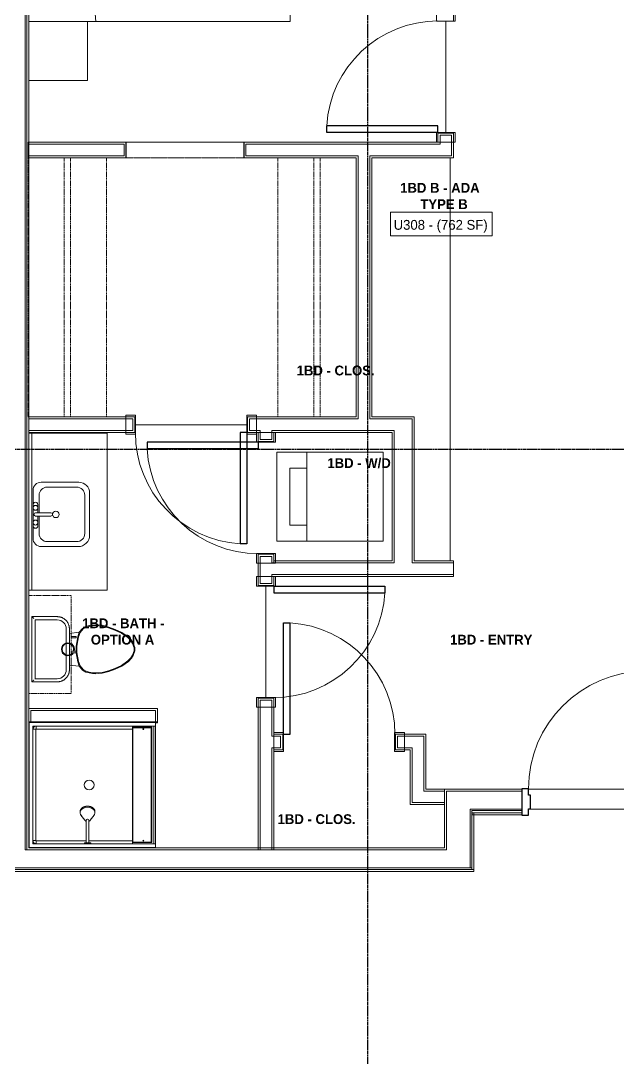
# Model space of a CAD drawing. Header units: inches. Extents: x -4093 to -1777, y 9773 to 12264.
# Drawn here: x -2933.5 to -2750.8, y 11661 to 11978.2 of the extents above; entities that cross this region are included whole.
import ezdxf

# ---------------------------------------------------------------- set-up
doc = ezdxf.new("R2010")
doc.units = ezdxf.units.IN
doc.header["$MEASUREMENT"] = 0
for name, pattern in [('Dash', [0.25, 0.125, -0.125]), ('Grid Line 1_2_', [0.875, 0.5, -0.125, 0.125, -0.125]), ('Overhead', [0.15625, 0.09375, -0.0625])]:
    doc.linetypes.add(name, pattern=pattern)
for name, color, linetype, lineweight in [('0-1', 7, 'Continuous', 5), ('0-2', 7, 'Continuous', 9), ('0-3', 8, 'Continuous', 9), ('A-AREA-IDEN', 2, 'Continuous', 9), ('A-DETL-MEDM-1', 10, 'Continuous', 30), ('A-DETL-MEDM-2', 33, 'Overhead', 9), ('A-DOOR-1', 7, 'Continuous', 9), ('A-DOOR-2', 10, 'Continuous', 30), ('A-DOOR-FRAM-1', 10, 'Continuous', 30), ('A-FLOR-1', 7, 'Continuous', 9), ('A-FLOR-2', 192, 'Continuous', 9), ('A-WALL-1', 7, 'Continuous', 9), ('A-WALL-2', 250, 'Continuous', 18), ('I-FURN-1', 7, 'Continuous', 9), ('I-WALL-1', 7, 'Continuous', 9), ('P-SANR-FIXT-1', 7, 'Continuous', 9), ('Q-CASE-1', 7, 'Continuous', 9), ('Q-CASE-2', 7, 'Dash', 9), ('Q-CASE-HDLN-1', 7, 'Dash', 9), ('S-GRID-1', 1, 'Grid Line 1_2_', 30)]:
    doc.layers.add(name, color=color, linetype=linetype, lineweight=lineweight)
doc.styles.add('Century Gothic_1', font='ufonts.com_century-gothic.ttf', dxfattribs={"height": 3})
doc.styles.add('Century Gothic_B', font='GOTHICB.TTF', dxfattribs={"height": 3})

# ---------------------------------------------------------------- blocks, each defined once
blk = doc.blocks.new('SWING - SINGLE - FLUSH - SWING - FLUSH - 2-10 x 6-8 - PRIVACY-4346070-BACKGROUND - 3RD FLOOR')
at = {"layer": 'A-DOOR-1'}
for p, q in [((-20, 2.37), (-20, 2.87)), ((-20, 2.87), (-17, 2.87)), ((-20, 2.37), (-17, 2.37)), ((-20, -2.88), (-20, 2.37)), ((-17, 2.37), (-20, 2.37)), ((-17, 2.87), (-17, 2.37)), ((-17, 2.37), (-17, -2.88)), ((17, 2.37), (17, 2.87)), ((17, 2.87), (20, 2.87)), ((17, 2.37), (20, 2.37)), ((17, -2.88), (17, 2.37)), ((20, 2.37), (17, 2.37)), ((20, 2.87), (20, 2.37)), ((20, 2.37), (20, -2.88)), ((-17, -2.88), (-20, -2.88)), ((20, -2.88), (17, -2.88))]:
    blk.add_line(p, q, dxfattribs=at)
blk.add_arc((17, -2.38), 34.07, 180, 266.6343, dxfattribs=at)
at = {"layer": 'A-DOOR-2'}
for p, q in [((15, -2.38), (15, -36.38)), ((17, -2.38), (15, -2.38)), ((17, -2.38), (17, -36.38)), ((17, -36.38), (15, -36.38))]:
    blk.add_line(p, q, dxfattribs=at)
blk = doc.blocks.new('OD_CW_Closet - OD_CW_Closet-3890321-BACKGROUND - 3RD FLOOR')
at = {"layer": 'Q-CASE-HDLN-1'}
for p, q in [((79.99, 24), (0.74, 24)), ((0.74, 24), (0.74, 0)), ((79.99, 0), (79.99, 24)), ((0.74, 13), (79.99, 13)), ((0.74, 11), (79.99, 11)), ((0.74, 0), (79.99, 0))]:
    blk.add_line(p, q, dxfattribs=at)
blk = doc.blocks.new('Bed-Standard - King 78_ x 80_-V2-BACKGROUND - 3RD FLOOR')
at = {"layer": 'I-FURN-1'}
for p, q in [((-28.31, 38.2), (-28.31, -41.8)), ((49.69, -41.8), (49.69, 38.2)), ((-25.31, 36.2), (-25.31, 24.2)), ((-25.31, 36.2), (46.69, 36.2)), ((46.69, 36.2), (46.69, 24.2)), ((49.69, 24.2), (-28.31, 17.63)), ((-25.31, 24.2), (46.69, 24.2)), ((-28.31, -41.8), (49.69, -41.8))]:
    blk.add_line(p, q, dxfattribs=at)
blk = doc.blocks.new('Table-Night Stand - 18_ x 18_ x 24_-V14-BACKGROUND - 3RD FLOOR')
at = {"layer": 'I-FURN-1'}
for p, q in [((0.15, 18), (0.15, 0)), ((0.15, 0), (18.15, 0))]:
    blk.add_line(p, q, dxfattribs=at)
blk = doc.blocks.new('Stacked Washer and Dryer - 26_x25_ - Private-1352637-BACKGROUND - 3RD FLOOR')
at = {"layer": 'P-SANR-FIXT-1'}
for p, q in [((0, 13.625), (32.4375, 13.625)), ((0, 13.625), (0, -13.625)), ((23.34375, 13.625), (23.34375, -13.625)), ((32.4375, 13.625), (32.4375, -13.625)), ((23.34375, 8.75), (28.53125, 8.75)), ((28.53125, 8.75), (28.53125, -8.75)), ((28.53125, -8.75), (23.34375, -8.75)), ((32.4375, -13.625), (0, -13.625))]:
    blk.add_line(p, q, dxfattribs=at)
blk = doc.blocks.new('SWING - SINGLE - FLUSH - SWING - FLUSH - 2-10 x 6-8 - PRIVACY-4346068-BACKGROUND - 3RD FLOOR')
at = {"layer": 'A-DOOR-1'}
for p, q in [((-20, 2.37), (-20, 2.87)), ((-20, 2.87), (-17, 2.87)), ((-20, 2.37), (-17, 2.37)), ((-20, -2.88), (-20, 2.37)), ((-17, 2.37), (-20, 2.37)), ((-17, 2.87), (-17, 2.37)), ((-17, 2.37), (-17, -2.88)), ((17, 2.37), (17, 2.87)), ((17, 2.87), (20, 2.87)), ((17, 2.37), (20, 2.37)), ((17, -2.88), (17, 2.37)), ((20, 2.37), (17, 2.37)), ((20, 2.87), (20, 2.37)), ((20, 2.37), (20, -2.88)), ((-17, -2.88), (-20, -2.88)), ((20, -2.88), (17, -2.88))]:
    blk.add_line(p, q, dxfattribs=at)
blk.add_arc((17, -2.38), 34.07, 180, 266.6343, dxfattribs=at)
at = {"layer": 'A-DOOR-2'}
for p, q in [((15, -2.38), (15, -36.38)), ((17, -2.38), (15, -2.38)), ((17, -2.38), (17, -36.38)), ((17, -36.38), (15, -36.38))]:
    blk.add_line(p, q, dxfattribs=at)
blk = doc.blocks.new('M_Sink Vanity-Square - 500 x 440mm-1352614-BACKGROUND - 3RD FLOOR')
at = {"layer": 'P-SANR-FIXT-1'}
for p, q in [((7.96, 7.09), (-6.72, 7.09)), ((3.62, 7.09), (-2.88, 7.09)), ((-9.22, 4.59), (-9.22, -6.73)), ((0.12, 5.22), (-5.22, 5.22)), ((-2.88, 5.59), (0.12, 5.59)), ((0.12, 6.33), (0.12, 1.59)), ((1.12, 6.33), (1.12, 1.59)), ((1.12, 5.59), (3.62, 5.59)), ((6.46, 5.22), (1.12, 5.22)), ((10.46, -6.91), (10.46, 4.59)), ((-7.72, 2.72), (-7.72, -6.23)), ((8.96, -6.23), (8.96, 2.72)), ((-5.22, -8.73), (6.46, -8.73)), ((-5.72, -10.23), (7.14, -10.23))]:
    blk.add_line(p, q, dxfattribs=at)
for centre, radius, start, end in [((-6.72, 4.59), 2.5, 90, 180), ((-2.88, 6.34), 0.75, 90, 270), ((-1.88, 6.34), 0.75, 360, 180), ((0.62, 6.33), 0.5, 360, 180), ((2.62, 6.34), 0.75, 360, 180), ((3.62, 6.34), 0.75, 270, 90), ((7.96, 4.59), 2.5, 360, 90), ((-5.22, 2.72), 2.5, 90, 180), ((-1.88, 6.34), 0.75, 180, 0), ((2.62, 6.34), 0.75, 180, 360), ((6.46, 2.72), 2.5, 0, 90), ((0.62, 0.13), 1, 360, 180), ((0.62, 0.13), 1, 180, 0), ((0.62, 1.59), 0.5, 180, 0), ((-5.22, -6.23), 2.5, 180, 270), ((6.46, -6.23), 2.5, 270, 0), ((-5.72, -6.73), 3.5, 180, 270), ((7.14, -6.91), 3.32, 270, 0)]:
    blk.add_arc(centre, radius, start, end, dxfattribs=at)
blk = doc.blocks.new('Toilet-Domestic-3D - Toilet-Domestic-3D-V88-BACKGROUND - 3RD FLOOR')
at = {"layer": 'P-SANR-FIXT-1'}
for p, q in [((-3.74, 10), (-5.13, 8)), ((-3.55, 9.84), (-4.91, 7.88)), ((-2.74, 11), (-3.74, 10)), ((-3.55, 9.84), (-3.74, 10)), ((-2.59, 10.8), (-3.55, 9.84)), ((-1.87, 11.5), (-2.74, 11)), ((-2.59, 10.8), (-2.74, 11)), ((-1.77, 11.27), (-2.59, 10.8)), ((-0.5, 12), (-1.87, 11.5)), ((-1.77, 11.27), (-1.87, 11.5)), ((-0.46, 11.75), (-1.77, 11.27)), ((-0.46, 11.75), (-0.5, 12)), ((0.5, 12), (-0.5, 12)), ((0.46, 11.75), (-0.46, 11.75)), ((0.46, 11.75), (0.5, 12)), ((1.77, 11.27), (0.46, 11.75)), ((1.87, 11.5), (0.5, 12)), ((1.77, 11.27), (1.87, 11.5)), ((2.59, 10.8), (1.77, 11.27)), ((2.74, 11), (1.87, 11.5)), ((2.59, 10.8), (2.74, 11)), ((3.55, 9.84), (2.59, 10.8)), ((3.74, 10), (2.74, 11)), ((3.55, 9.84), (3.74, 10)), ((4.91, 7.88), (3.55, 9.84)), ((5.13, 8), (3.74, 10)), ((-5.13, 8), (-6.06, 6)), ((-4.91, 7.88), (-5.83, 5.9)), ((-4.91, 7.88), (-5.13, 8)), ((4.91, 7.88), (5.13, 8)), ((5.83, 5.9), (4.91, 7.88)), ((6.06, 6), (5.13, 8)), ((-6.79, 4), (-7.33, 1.99)), ((-6.55, 3.92), (-7.08, 1.95)), ((-6.06, 6), (-6.79, 4)), ((-6.55, 3.92), (-6.79, 4)), ((-5.83, 5.9), (-6.55, 3.92)), ((-5.83, 5.9), (-6.06, 6)), ((5.83, 5.9), (6.06, 6)), ((6.55, 3.92), (5.83, 5.9)), ((6.79, 4), (6.06, 6)), ((6.55, 3.92), (6.79, 4)), ((7.08, 1.95), (6.55, 3.92)), ((7.33, 1.99), (6.79, 4)), ((-7.33, 1.99), (-7.5, 0)), ((-7.08, 1.95), (-7.33, 1.99)), ((-7.08, 1.95), (-7.25, 0)), ((7.08, 1.95), (7.33, 1.99)), ((7.25, 0), (7.08, 1.95)), ((7.5, 0), (7.33, 1.99)), ((-7.25, 0), (-7.5, 0)), ((-7.5, 0), (-7.41, -1)), ((-7.16, -0.96), (-7.41, -1)), ((-7.41, -1), (-7.24, -2)), ((-7.25, 0), (-7.16, -0.96)), ((-6.99, -1.95), (-7.24, -2)), ((-7.24, -2), (-6.97, -3)), ((-7.16, -0.96), (-6.99, -1.95)), ((-6.99, -1.95), (-6.73, -2.9)), ((-6.73, -2.9), (-6.97, -3)), ((-6.97, -3), (-6.4, -4)), ((-6.73, -2.9), (-6.21, -3.84)), ((6.21, -3.84), (6.73, -2.9)), ((6.4, -4), (6.97, -3)), ((6.73, -2.9), (6.99, -1.95)), ((6.73, -2.9), (6.97, -3)), ((6.97, -3), (7.24, -2)), ((6.99, -1.95), (7.16, -0.96)), ((6.99, -1.95), (7.24, -2)), ((7.16, -0.96), (7.25, 0)), ((7.16, -0.96), (7.41, -1)), ((7.24, -2), (7.41, -1)), ((7.25, 0), (7.5, 0)), ((7.41, -1), (7.5, 0)), ((-6.4, -4), (-6.21, -3.84)), ((-6.4, -4), (-5.21, -5)), ((-6.21, -3.84), (-5.08, -4.78)), ((-5.08, -4.78), (-5.21, -5)), ((-5.21, -5), (-4.86, -8.02)), ((-5.21, -5), (-3.84, -5.5)), ((-5.08, -4.78), (-3.77, -5.26)), ((-3.77, -5.26), (-3.84, -5.5)), ((-3.84, -5.5), (-1, -6)), ((-3.77, -5.26), (-0.98, -5.75)), ((-0.98, -5.75), (-1, -6)), ((-1, -6), (0.56, -6)), ((-0.98, -5.75), (0.98, -5.75)), ((0.98, -5.75), (3.77, -5.26)), ((0.98, -5.75), (1, -5.98)), ((1.05, -5.99), (3.84, -5.5)), ((3.77, -5.26), (5.08, -4.78)), ((3.77, -5.26), (3.84, -5.5)), ((3.84, -5.5), (5.21, -5)), ((4.86, -8.02), (5.21, -5)), ((5.08, -4.78), (6.21, -3.84)), ((5.08, -4.78), (5.21, -5)), ((5.21, -5), (6.4, -4)), ((6.21, -3.84), (6.4, -4)), ((6.25, -8.02), (-6.25, -8.02)), ((6.25, -9), (-6.25, -9)), ((6.25, -9), (-6.25, -9)), ((-9.98, -11.75), (-9.98, -19.48)), ((-9, -11.75), (-9, -18.5)), ((-9, -11.75), (-9, -18.5)), ((9, -18.5), (9, -11.75)), ((9, -18.5), (9, -11.75)), ((9.98, -19.48), (9.98, -11.75)), ((-9, -18.5), (9, -18.5)), ((-9, -18.5), (9, -18.5)), ((-9.98, -19.48), (-9.86, -19.36)), ((-9.98, -19.48), (9.98, -19.48)), ((9.86, -19.36), (9.98, -19.48))]:
    blk.add_line(p, q, dxfattribs=at)
at = {"layer": 'P-SANR-FIXT-1', "flags": 128}
for points in [[(-6.25, -8.02), (-6.4, -8.03), (-6.55, -8.03), (-6.7, -8.05), (-6.84, -8.07), (-6.99, -8.1), (-7.14, -8.13), (-7.28, -8.17), (-7.42, -8.21), (-7.56, -8.26), (-7.7, -8.32), (-7.84, -8.38), (-7.97, -8.44), (-8.1, -8.52), (-8.23, -8.59), (-8.35, -8.67), (-8.48, -8.76), (-8.59, -8.85), (-8.71, -8.95), (-8.82, -9.05), (-8.92, -9.15), (-9.03, -9.26), (-9.12, -9.38), (-9.22, -9.49), (-9.3, -9.61), (-9.39, -9.74), (-9.46, -9.86), (-9.54, -9.99), (-9.6, -10.13), (-9.67, -10.26), (-9.72, -10.4), (-9.78, -10.54), (-9.82, -10.68), (-9.86, -10.83), (-9.89, -10.97), (-9.92, -11.12), (-9.95, -11.26), (-9.96, -11.41), (-9.97, -11.56), (-9.98, -11.71), (-9.98, -11.75)], [(9.98, -11.75), (9.97, -11.6), (9.97, -11.45), (9.95, -11.3), (9.93, -11.16), (9.9, -11.01), (9.87, -10.86), (9.83, -10.72), (9.79, -10.58), (9.74, -10.44), (9.68, -10.3), (9.62, -10.16), (9.56, -10.03), (9.48, -9.9), (9.41, -9.77), (9.33, -9.65), (9.24, -9.52), (9.15, -9.41), (9.05, -9.29), (8.95, -9.18), (8.85, -9.08), (8.74, -8.97), (8.62, -8.88), (8.51, -8.78), (8.39, -8.7), (8.26, -8.61), (8.14, -8.54), (8.01, -8.46), (7.87, -8.4), (7.74, -8.33), (7.6, -8.28), (7.46, -8.22), (7.32, -8.18), (7.17, -8.14), (7.03, -8.11), (6.88, -8.08), (6.74, -8.05), (6.59, -8.04), (6.44, -8.03), (6.29, -8.02), (6.25, -8.02)]]:
    blk.add_lwpolyline(points, dxfattribs=at)
at = {"layer": 'P-SANR-FIXT-1'}
for centre, radius, start, end in [((-6.25, -11.75), 2.75, 90, 180), ((-6.25, -11.75), 2.75, 90, 180), ((0, -8.48), 2, 73.137, 0), ((0, -8.48), 1.75, 70.983, 0), ((0, -8.48), 2, 0, 57.9286), ((0, -8.48), 1.75, 0, 51.2445), ((6.25, -11.75), 2.75, 0, 90), ((6.25, -11.75), 2.75, 360, 90)]:
    blk.add_arc(centre, radius, start, end, dxfattribs=at)
for points, knots in [([(-9.86, -19.36), (-9.86, -19.36), (-9.85, -19.35), (-9.82, -19.32), (-9.8, -19.3), (-9.78, -19.28), (-9.75, -19.25), (-9.71, -19.21), (-9.66, -19.16), (-9.6, -19.1), (-9.55, -19.05), (-9.47, -18.97), (-9.41, -18.91), (-9.37, -18.87)], [0, 0, 0, 0, 0.166667, 0.25, 0.291667, 0.333333, 0.416667, 0.5, 0.583333, 0.666667, 0.75, 0.833333, 1, 1, 1, 1]), ([(9.37, -18.87), (9.41, -18.91), (9.47, -18.97), (9.55, -19.05), (9.6, -19.1), (9.66, -19.16), (9.71, -19.21), (9.75, -19.25), (9.78, -19.28), (9.8, -19.3), (9.82, -19.32), (9.85, -19.35), (9.86, -19.36), (9.86, -19.36)], [-1, -1, -1, -1, -0.833333, -0.75, -0.666667, -0.583333, -0.5, -0.416667, -0.333333, -0.291667, -0.25, -0.166667, 0, 0, 0, 0])]:
    blk.add_open_spline(points, degree=3, knots=knots, dxfattribs=at)
for points in [[(-9.98, -19.48), (-9.98, -19.48), (-9.98, -19.48), (-9.98, -19.48)], [(9.98, -19.48), (9.98, -19.48), (9.98, -19.48), (9.98, -19.48)]]:
    blk.add_open_spline(points, degree=3, dxfattribs=at)
blk = doc.blocks.new('Bath Vanity - Bath Vanity 48_-V24-BACKGROUND - 3RD FLOOR')
at = {"layer": 'Q-CASE-1'}
for p, q in [((-23.26, -1), (-23.26, -24)), ((24.74, -24), (24.74, -1)), ((-23.26, -24), (24.74, -24))]:
    blk.add_line(p, q, dxfattribs=at)
blk = doc.blocks.new('BATHROOM MIRROR - BATHROOM MIRROR 48_-3124766-BACKGROUND - 3RD FLOOR')
at = {"layer": 'Q-CASE-1'}
for p, q in [((24.74, 24), (-23.26, 24)), ((-23.26, 23), (-23.26, 24)), ((-23.26, 23), (24.74, 23)), ((24.74, 24), (24.74, 23))]:
    blk.add_line(p, q, dxfattribs=at)
blk = doc.blocks.new('300 Series Wall Hung Cabinet_326 - 30_-2909952-BACKGROUND - 3RD FLOOR')
at = {"layer": 'Q-CASE-1'}
for p, q in [((-2.5, -13.19), (-2.01, -13.19)), ((-2.5, -13.19), (-2.5, -14.69)), ((-2.5, -14.69), (-2.01, -14.69)), ((-2.01, -14.69), (-2.01, -13.19)), ((2, -13.19), (2.49, -13.19)), ((2, -13.19), (2, -14.69)), ((2, -14.69), (2.49, -14.69)), ((2.49, -14.69), (2.49, -13.19))]:
    blk.add_line(p, q, dxfattribs=at)
at = {"layer": 'Q-CASE-2'}
for p, q in [((15, -0.19), (-15, -0.19)), ((-15, -0.19), (-15, -13.19)), ((15, -13.19), (15, -0.19)), ((-15, -13.19), (15, -13.19))]:
    blk.add_line(p, q, dxfattribs=at)
blk = doc.blocks.new('SWING - SINGLE - FLUSH - SWING - FLUSH - 2-10 x 6-8 - PASSAGE-4346083-BACKGROUND - 3RD FLOOR')
at = {"layer": 'A-DOOR-1'}
for p, q in [((-17, 2.87), (-20, 2.87)), ((-20, 2.87), (-20, -2.38)), ((-17, -2.38), (-17, 2.87)), ((20, 2.87), (17, 2.87)), ((17, 2.87), (17, -2.38)), ((20, -2.38), (20, 2.87)), ((-20, -2.38), (-17, -2.38)), ((-17, -2.38), (-20, -2.38)), ((-20, -2.38), (-20, -2.88)), ((-20, -2.88), (-17, -2.88)), ((-17, -2.88), (-17, -2.38)), ((17, -2.38), (20, -2.38)), ((20, -2.38), (17, -2.38)), ((17, -2.38), (17, -2.88)), ((17, -2.88), (20, -2.88)), ((20, -2.88), (20, -2.38))]:
    blk.add_line(p, q, dxfattribs=at)
blk.add_arc((17, 2.37), 34.07, 93.3657, 180, dxfattribs=at)
at = {"layer": 'A-DOOR-2'}
for p, q in [((15, 2.37), (15, 36.38)), ((17, 36.38), (15, 36.38)), ((17, 2.37), (17, 36.38)), ((17, 2.37), (15, 2.37))]:
    blk.add_line(p, q, dxfattribs=at)
blk = doc.blocks.new('OD_CW_Closet - OD_CW_Closet-3890322-BACKGROUND - 3RD FLOOR')
at = {"layer": 'Q-CASE-HDLN-1'}
for p, q in [((0.74, -24), (0.74, 0)), ((0.74, 0), (79.99, 0)), ((79.99, 0), (79.99, -24)), ((0.74, -11), (79.99, -11)), ((0.74, -13), (79.99, -13)), ((79.99, -24), (0.74, -24))]:
    blk.add_line(p, q, dxfattribs=at)
blk = doc.blocks.new('Casework 5 - Casework 1-4243507-BACKGROUND - 3RD FLOOR')
at = {"layer": 'Q-CASE-1'}
blk.add_line((-2802.15, 11813.11), (-2802.15, 11936.36), dxfattribs=at)
blk = doc.blocks.new('The Shower - The Shower-V90-BACKGROUND - 3RD FLOOR')
at = {"layer": 'P-SANR-FIXT-1'}
for p, q in [((0, 39.25), (0.12, 39.25)), ((0, 0.5), (0, 39.25)), ((1.25, 39.25), (0.12, 39.25)), ((0.12, 0.62), (0.12, 39.25)), ((1.25, 39.25), (37.25, 39.25)), ((1.25, 38.75), (1.25, 39.25)), ((1.25, 1.75), (1.25, 39.25)), ((37.25, 38.75), (1.25, 38.75)), ((1.62, 38.13), (1.62, 32.27)), ((36.88, 38.13), (1.62, 38.13)), ((36.88, 32.27), (36.88, 38.13)), ((37.25, 39.25), (37.25, 38.75)), ((38.38, 39.25), (37.25, 39.25)), ((37.25, 39.25), (37.25, 19.48)), ((38.38, 39.25), (38.5, 39.25)), ((38.38, 39.25), (38.38, 0.62)), ((38.5, 39.25), (38.5, 0.5)), ((36.75, 38), (1.75, 38)), ((1.75, 38), (1.75, 32.38)), ((36.75, 32.38), (36.75, 38)), ((1.75, 32.38), (36.75, 32.38)), ((2.2, 2.75), (2.2, 32.27)), ((36.3, 32.27), (2.2, 32.27)), ((36.3, 18.89), (36.3, 32.27)), ((36.3, 2.75), (36.3, 18.11)), ((37.25, 17.52), (37.25, 1.75)), ((38.5, 0.5), (0, 0.5)), ((38.38, 0.62), (0.12, 0.62)), ((37.25, 1.75), (1.25, 1.75)), ((1.28, 2.51), (1.3, 2.43)), ((1.37, 2.28), (1.38, 2.26)), ((1.4, 2.23), (1.42, 2.2)), ((1.51, 2.08), (1.58, 2.01)), ((1.7, 1.92), (1.73, 1.9)), ((1.93, 1.8), (2.01, 1.78)), ((2.25, 2.7), (36.25, 2.7)), ((2.25, 1.75), (2.25, 1.77)), ((2.25, 1.77), (36.25, 1.77)), ((36.25, 1.75), (36.25, 1.77)), ((36.49, 1.78), (36.57, 1.8)), ((36.77, 1.9), (36.8, 1.92)), ((36.92, 2.01), (36.99, 2.08)), ((37.08, 2.2), (37.1, 2.23)), ((37.12, 2.26), (37.13, 2.28)), ((37.2, 2.43), (37.22, 2.51))]:
    blk.add_line(p, q, dxfattribs=at)
blk.add_circle((19.25, 19), 1.5, dxfattribs=at)
for centre, radius, start, end in [((2.2, 35.56), 0.125, 0, 180), ((2.2, 35.56), 0.125, 180, 0), ((36.3, 35.56), 0.125, 0, 180), ((36.3, 35.56), 0.125, 180, 0), ((2.25, 2.75), 1, 180, 270), ((36.25, 2.75), 1, 270, 0)]:
    blk.add_arc(centre, radius, start, end, dxfattribs=at)
for centre, major_axis, start_param, end_param in [((2.2, 32.28), (-0.95, 0), 0, 1.570796), ((36.3, 32.28), (0.95, 0), 4.712389, 6.283185)]:
    blk.add_ellipse(centre, major_axis=major_axis, ratio=0.019505, start_param=start_param, end_param=end_param, dxfattribs=at)
for points, knots in [([(1.25, 2.77), (1.25, 2.77), (1.27, 2.76), (1.4, 2.76), (1.64, 2.75), (1.95, 2.75), (2.12, 2.75), (2.2, 2.75)], [-1, -1, -1, -1, -0.833333, -0.666667, -0.333333, -0.166667, 0, 0, 0, 0]), ([(1.25, 2.77), (1.25, 2.7), (1.26, 2.57), (1.34, 2.32), (1.52, 2.04), (1.8, 1.86), (2.05, 1.78), (2.18, 1.77), (2.25, 1.77)], [-1, -1, -1, -1, -0.875, -0.75, -0.5, -0.25, -0.125, 0, 0, 0, 0]), ([(1.59, 2), (1.54, 2.04), (1.47, 2.12), (1.41, 2.21), (1.38, 2.25)], [0.4611793, 0.4611793, 0.4611793, 0.4611793, 0.5714286, 0.6665731, 0.6665731, 0.6665731, 0.6665731]), ([(2.25, 1.75), (2.17, 1.75), (2.03, 1.77), (1.86, 1.82), (1.77, 1.87), (1.75, 1.88)], [0, 0, 0, 0, 0.1428571, 0.2857143, 0.3333068, 0.3333068, 0.3333068, 0.3333068]), ([(2.2, 2.75), (2.2, 2.74), (2.2, 2.74), (2.2, 2.73), (2.21, 2.72), (2.21, 2.72), (2.22, 2.71), (2.23, 2.71), (2.24, 2.7), (2.24, 2.7), (2.25, 2.7), (2.25, 2.7)], [-1, -1, -1, -1, -0.833333, -0.75, -0.666667, -0.583333, -0.416667, -0.291667, -0.208333, -0.083333, 0, 0, 0, 0]), ([(36.25, 1.77), (36.32, 1.77), (36.45, 1.78), (36.7, 1.86), (36.98, 2.04), (37.16, 2.32), (37.24, 2.57), (37.25, 2.7), (37.25, 2.77)], [-1, -1, -1, -1, -0.875, -0.75, -0.5, -0.25, -0.125, 0, 0, 0, 0]), ([(36.25, 2.7), (36.26, 2.7), (36.26, 2.7), (36.27, 2.7), (36.28, 2.71), (36.28, 2.71), (36.29, 2.72), (36.29, 2.73), (36.3, 2.74), (36.3, 2.74), (36.3, 2.75), (36.3, 2.75)], [-1, -1, -1, -1, -0.833333, -0.75, -0.666667, -0.583333, -0.416667, -0.291667, -0.208333, -0.083333, 0, 0, 0, 0]), ([(36.25, 1.8), (36.25, 1.82), (36.25, 1.91), (36.25, 2.14), (36.25, 2.45), (36.25, 2.62), (36.25, 2.7)], [-0.8333333, -0.8333333, -0.8333333, -0.8333333, -0.6666667, -0.3333333, -0.1666667, 0, 0, 0, 0]), ([(36.75, 1.88), (36.7, 1.85), (36.59, 1.8), (36.42, 1.76), (36.31, 1.75), (36.25, 1.75)], [0.6666667, 0.6666667, 0.6666667, 0.6666667, 0.7857143, 0.8928571, 1, 1, 1, 1]), ([(37.01, 2.1), (36.97, 2.05), (36.89, 1.97), (36.79, 1.91), (36.75, 1.88)], [0.4475924, 0.4475924, 0.4475924, 0.4475924, 0.5714286, 0.6665731, 0.6665731, 0.6665731, 0.6665731]), ([(37.19, 2.42), (37.18, 2.38), (37.16, 2.33), (37.13, 2.27), (37.12, 2.25)], [0.2174647, 0.2174647, 0.2174647, 0.2174647, 0.2857143, 0.3333068, 0.3333068, 0.3333068, 0.3333068])]:
    blk.add_open_spline(points, degree=3, knots=knots, dxfattribs=at)
for points in [[(1.25, 2.71), (1.25, 2.72), (1.25, 2.74), (1.25, 2.75)], [(1.38, 2.26), (1.37, 2.28), (1.36, 2.3), (1.35, 2.32)], [(1.75, 1.88), (1.71, 1.91), (1.67, 1.94), (1.63, 1.97)], [(2.25, 1.8), (2.25, 1.82), (2.25, 1.88), (2.25, 2.03), (2.25, 2.22), (2.25, 2.45), (2.25, 2.62), (2.25, 2.7)], [(37.25, 2.77), (37.25, 2.77), (37.23, 2.76), (37.13, 2.76), (36.98, 2.76), (36.78, 2.75), (36.55, 2.75), (36.38, 2.75), (36.3, 2.75)], [(37.12, 2.25), (37.09, 2.21), (37.07, 2.18), (37.04, 2.14)], [(37.25, 2.75), (37.25, 2.72), (37.25, 2.7), (37.25, 2.67)]]:
    blk.add_open_spline(points, degree=3, dxfattribs=at)
blk = doc.blocks.new('Shower Head - Shower Head-3265626-BACKGROUND - 3RD FLOOR')
at = {"layer": 'P-SANR-FIXT-1'}
for p, q in [((-0.98, 0), (-0.98, -0.26)), ((-0.98, 0), (0.98, 0)), ((0.98, -0.26), (-0.98, -0.26)), ((-0.39, -0.26), (-0.39, -1)), ((0.39, -1), (0.39, -0.26)), ((0.98, -0.26), (0.98, 0)), ((-0.39, -6.01), (-0.39, -7.27)), ((0.39, -7.27), (0.39, -6.01)), ((-0.84, -7.19), (-2.02, -8.78)), ((2.02, -8.78), (0.84, -7.19)), ((-2.28, -9.54), (-2.28, -9.81)), ((2.28, -9.81), (2.28, -9.54))]:
    blk.add_line(p, q, dxfattribs=at)
at = {"layer": 'P-SANR-FIXT-1', "flags": 128}
for points in [[(-0.39, -1), (-0.39, -1.29), (-0.39, -1.57), (-0.39, -1.85), (-0.39, -2.13), (-0.39, -2.41), (-0.39, -2.69), (-0.39, -2.96), (-0.39, -3.23), (-0.39, -3.5), (-0.39, -3.76), (-0.39, -4.02), (-0.39, -4.27), (-0.39, -4.52), (-0.39, -4.77), (-0.39, -5), (-0.39, -5.23), (-0.39, -5.46), (-0.39, -5.67), (-0.39, -5.88), (-0.39, -6.01)], [(0.39, -6.01), (0.39, -5.81), (0.39, -5.6), (0.39, -5.38), (0.39, -5.15), (0.39, -4.92), (0.39, -4.68), (0.39, -4.43), (0.39, -4.18), (0.39, -3.93), (0.39, -3.67), (0.39, -3.4), (0.39, -3.13), (0.39, -2.86), (0.39, -2.59), (0.39, -2.31), (0.39, -2.03), (0.39, -1.75), (0.39, -1.46), (0.39, -1.18), (0.39, -1)], [(-0.39, -6.87), (-0.43, -6.88), (-0.46, -6.9), (-0.49, -6.91), (-0.52, -6.93), (-0.55, -6.94), (-0.58, -6.96), (-0.61, -6.98), (-0.64, -7), (-0.67, -7.03), (-0.7, -7.05), (-0.73, -7.07), (-0.76, -7.1), (-0.78, -7.13), (-0.81, -7.16), (-0.83, -7.19), (-0.84, -7.19)], [(0.84, -7.19), (0.81, -7.16), (0.79, -7.13), (0.76, -7.1), (0.73, -7.08), (0.7, -7.05), (0.68, -7.03), (0.65, -7.01), (0.62, -6.98), (0.59, -6.97), (0.56, -6.95), (0.53, -6.93), (0.49, -6.91), (0.46, -6.9), (0.43, -6.89), (0.4, -6.87)], [(-2.28, -9.81), (-2.28, -9.88), (-2.28, -9.95), (-2.27, -10.02), (-2.25, -10.09), (-2.24, -10.16), (-2.21, -10.23), (-2.19, -10.3), (-2.16, -10.36), (-2.13, -10.43), (-2.09, -10.49), (-2.05, -10.55), (-2.01, -10.61), (-1.97, -10.67), (-1.92, -10.73), (-1.86, -10.79), (-1.81, -10.84), (-1.75, -10.89), (-1.69, -10.94), (-1.63, -10.99), (-1.57, -11.04), (-1.5, -11.08), (-1.43, -11.12), (-1.36, -11.16), (-1.28, -11.2), (-1.21, -11.24), (-1.13, -11.27), (-1.05, -11.3), (-0.97, -11.33), (-0.89, -11.36), (-0.81, -11.38), (-0.72, -11.4), (-0.64, -11.42), (-0.55, -11.44), (-0.47, -11.45), (-0.38, -11.46), (-0.29, -11.47), (-0.2, -11.48), (-0.11, -11.49), (-0.02, -11.49), (0, -11.49)], [(0, -11.49), (0.09, -11.49), (0.18, -11.48), (0.27, -11.48), (0.35, -11.47), (0.44, -11.46), (0.53, -11.44), (0.62, -11.43), (0.7, -11.41), (0.79, -11.39), (0.87, -11.36), (0.95, -11.34), (1.03, -11.31), (1.11, -11.28), (1.19, -11.25), (1.26, -11.21), (1.34, -11.17), (1.41, -11.13), (1.48, -11.09), (1.55, -11.05), (1.61, -11), (1.68, -10.95), (1.74, -10.9), (1.8, -10.85), (1.85, -10.8), (1.9, -10.74), (1.95, -10.69), (2, -10.63), (2.04, -10.57), (2.08, -10.51), (2.12, -10.44), (2.15, -10.38), (2.18, -10.31), (2.21, -10.25), (2.23, -10.18), (2.25, -10.11), (2.26, -10.04), (2.27, -9.97), (2.28, -9.9), (2.28, -9.83), (2.28, -9.81)]]:
    blk.add_lwpolyline(points, dxfattribs=at)
at = {"layer": 'P-SANR-FIXT-1'}
for centre, major_axis, start_param, end_param in [((0, -9.54), (2.28, 0), 2.468394, 4.712389), ((0, -7.27), (0.394, 0), 3.141593, 4.712389), ((0, -7.27), (-0.394, 0), 1.570796, 3.141593), ((0, -9.54), (-2.28, 0), 1.570796, 3.814791)]:
    blk.add_ellipse(centre, major_axis=major_axis, ratio=0.707107, start_param=start_param, end_param=end_param, dxfattribs=at)
blk = doc.blocks.new('Door-Opening - CLEAR OPENING - 3_-0_ x 6_-10_5_-4378485-BACKGROUND - 3RD FLOOR')
at = {"layer": 'A-DETL-MEDM-1'}
for p, q in [((-18.32, -2.38), (-18.32, 2.37)), ((17.68, 2.37), (17.68, -2.38))]:
    blk.add_line(p, q, dxfattribs=at)
at = {"layer": 'A-DETL-MEDM-2'}
for p, q in [((-18.32, 2.37), (17.68, 2.37)), ((17.68, -2.38), (-18.32, -2.38))]:
    blk.add_line(p, q, dxfattribs=at)
blk = doc.blocks.new('CTR - 1st Phase - Unit Layouts_rvt-1-BACKGROUND - 3RD FLOOR')
at = {"layer": 'A-FLOR-1'}
for p, q in [((-2803.52, 11944.11), (-2803.52, 11978.11)), ((-2898.4, 11854.74), (-2864.4, 11854.74)), ((-2858.53, 11805.36), (-2858.53, 11771.36)), ((-2858.52, 11771.36), (-2858.52, 11805.36)), ((-2778.24, 11743.36), (-2743.99, 11743.36))]:
    blk.add_line(p, q, dxfattribs=at)
at = {"layer": 'A-WALL-1'}
for p, q in [((-2805.9, 11943.86), (-2805.9, 11941.11)), ((-2801.15, 11943.86), (-2805.9, 11943.86)), ((-2801.15, 11936.36), (-2801.15, 11943.86)), ((-2901.28, 11941.11), (-2931.27, 11941.11)), ((-2931.27, 11941.11), (-2931.27, 11936.36)), ((-2805.9, 11941.11), (-2865.28, 11941.11)), ((-2931.27, 11936.36), (-2901.28, 11936.36)), ((-2865.28, 11936.36), (-2830.9, 11936.36)), ((-2830.9, 11936.36), (-2830.9, 11857.11)), ((-2826.15, 11936.36), (-2805.9, 11936.36)), ((-2826.15, 11857.11), (-2826.15, 11936.36)), ((-2805.9, 11936.36), (-2801.77, 11936.36)), ((-2801.77, 11936.36), (-2801.15, 11936.36)), ((-2898.65, 11857.11), (-2931.09, 11857.11)), ((-2931.09, 11857.11), (-2931.09, 11852.36)), ((-2898.65, 11852.36), (-2898.65, 11857.11)), ((-2830.9, 11857.11), (-2864.15, 11857.11)), ((-2864.15, 11857.11), (-2864.15, 11852.36)), ((-2813.15, 11857.11), (-2826.15, 11857.11)), ((-2813.15, 11856.49), (-2813.15, 11857.11)), ((-2813.15, 11852.36), (-2813.15, 11856.49)), ((-2931.09, 11852.36), (-2898.65, 11852.36)), ((-2864.15, 11852.36), (-2860.9, 11852.36)), ((-2860.9, 11852.36), (-2860.9, 11849.61)), ((-2856.15, 11849.61), (-2856.15, 11852.36)), ((-2856.15, 11852.36), (-2819.9, 11852.36)), ((-2819.9, 11852.36), (-2819.9, 11813.11)), ((-2813.15, 11813.11), (-2813.15, 11852.36)), ((-2860.9, 11849.61), (-2856.15, 11849.61)), ((-2856.15, 11815.11), (-2860.9, 11815.11)), ((-2860.9, 11815.11), (-2860.9, 11805.61)), ((-2856.15, 11813.11), (-2856.15, 11815.11)), ((-2819.9, 11813.11), (-2856.15, 11813.11)), ((-2801.15, 11813.11), (-2813.15, 11813.11)), ((-2801.15, 11808.36), (-2801.15, 11813.11)), ((-2856.15, 11805.61), (-2856.15, 11808.36)), ((-2856.15, 11808.36), (-2801.15, 11808.36)), ((-2860.9, 11805.61), (-2856.15, 11805.61)), ((-2856.15, 11771.11), (-2860.9, 11771.11)), ((-2860.9, 11771.11), (-2860.9, 11724.74)), ((-2856.15, 11760.11), (-2856.15, 11771.11)), ((-2891.71, 11767.99), (-2931.09, 11767.99)), ((-2931.09, 11767.99), (-2931.09, 11767.36)), ((-2891.71, 11767.36), (-2891.71, 11767.99)), ((-2931.09, 11767.36), (-2931.09, 11763.86)), ((-2891.71, 11763.86), (-2891.71, 11767.36)), ((-2892.34, 11763.61), (-2891.71, 11763.61)), ((-2891.71, 11763.61), (-2891.71, 11763.86)), ((-2853.4, 11760.11), (-2856.15, 11760.11)), ((-2853.4, 11755.36), (-2853.4, 11760.11)), ((-2809.65, 11760.11), (-2818.9, 11760.11)), ((-2818.9, 11760.11), (-2818.9, 11755.36)), ((-2809.65, 11759.49), (-2809.65, 11760.11)), ((-2809.65, 11755.36), (-2809.65, 11759.49)), ((-2856.15, 11724.74), (-2856.15, 11755.36)), ((-2856.15, 11755.36), (-2853.4, 11755.36)), ((-2818.9, 11755.36), (-2814.4, 11755.36)), ((-2814.4, 11755.36), (-2814.4, 11743.36)), ((-2809.65, 11743.36), (-2809.65, 11755.36)), ((-2814.4, 11743.36), (-2814.4, 11739.24)), ((-2803.9, 11743.36), (-2809.65, 11743.36)), ((-2803.9, 11738.61), (-2803.9, 11743.36)), ((-2814.4, 11739.24), (-2814.4, 11738.61)), ((-2814.4, 11738.61), (-2803.9, 11738.61)), ((-2860.9, 11724.74), (-2856.15, 11724.74))]:
    blk.add_line(p, q, dxfattribs=at)
at = {"layer": 'A-WALL-2'}
for p, q in [((-2805.27, 11943.24), (-2805.27, 11940.49)), ((-2803.52, 11943.24), (-2805.27, 11943.24)), ((-2801.77, 11943.24), (-2803.52, 11943.24)), ((-2801.77, 11936.99), (-2801.77, 11943.24)), ((-2901.9, 11940.49), (-2931.27, 11940.49)), ((-2901.9, 11938.74), (-2901.9, 11940.49)), ((-2864.65, 11940.49), (-2864.65, 11938.74)), ((-2805.9, 11940.49), (-2864.65, 11940.49)), ((-2805.27, 11940.49), (-2805.9, 11940.49)), ((-2931.27, 11936.99), (-2901.9, 11936.99)), ((-2901.9, 11936.99), (-2901.9, 11938.74)), ((-2864.65, 11938.74), (-2864.65, 11936.99)), ((-2864.65, 11936.99), (-2830.27, 11936.99)), ((-2830.27, 11936.36), (-2830.27, 11936.99)), ((-2830.27, 11857.11), (-2830.27, 11936.36)), ((-2826.77, 11936.99), (-2805.9, 11936.99)), ((-2826.77, 11936.36), (-2826.77, 11936.99)), ((-2826.77, 11857.11), (-2826.77, 11936.36)), ((-2805.27, 11936.99), (-2805.9, 11936.99)), ((-2801.77, 11936.99), (-2805.27, 11936.99)), ((-2830.27, 11856.49), (-2830.27, 11857.11)), ((-2826.77, 11856.49), (-2826.77, 11857.11)), ((-2899.27, 11856.49), (-2931.09, 11856.49)), ((-2899.27, 11854.74), (-2899.27, 11856.49)), ((-2899.27, 11852.99), (-2899.27, 11854.74)), ((-2863.52, 11856.49), (-2863.52, 11854.74)), ((-2830.27, 11856.49), (-2863.52, 11856.49)), ((-2863.52, 11854.74), (-2863.52, 11852.99)), ((-2813.77, 11856.49), (-2826.77, 11856.49)), ((-2813.77, 11856.49), (-2813.77, 11852.99)), ((-2931.09, 11852.99), (-2899.27, 11852.99)), ((-2863.52, 11852.99), (-2860.27, 11852.99)), ((-2860.27, 11852.36), (-2860.27, 11852.99)), ((-2860.27, 11852.36), (-2860.27, 11850.24)), ((-2856.77, 11852.36), (-2856.77, 11852.99)), ((-2856.77, 11852.99), (-2819.27, 11852.99)), ((-2856.77, 11850.24), (-2856.77, 11852.36)), ((-2819.27, 11852.99), (-2819.27, 11852.36)), ((-2819.27, 11852.36), (-2819.27, 11813.11)), ((-2813.77, 11852.99), (-2813.77, 11852.36)), ((-2813.77, 11852.36), (-2813.77, 11813.11)), ((-2860.27, 11850.24), (-2858.52, 11850.24)), ((-2858.52, 11850.24), (-2856.77, 11850.24)), ((-2860.27, 11814.49), (-2860.27, 11806.24)), ((-2858.52, 11814.49), (-2860.27, 11814.49)), ((-2856.77, 11814.49), (-2858.52, 11814.49)), ((-2856.77, 11812.49), (-2856.77, 11814.49)), ((-2856.77, 11812.49), (-2856.15, 11812.49)), ((-2819.27, 11812.49), (-2856.15, 11812.49)), ((-2819.27, 11813.11), (-2819.27, 11812.49)), ((-2813.77, 11813.11), (-2813.77, 11812.49)), ((-2801.15, 11812.49), (-2813.77, 11812.49)), ((-2860.27, 11806.24), (-2858.52, 11806.24)), ((-2858.52, 11806.24), (-2856.77, 11806.24)), ((-2856.77, 11806.24), (-2856.77, 11808.99)), ((-2856.77, 11808.99), (-2856.15, 11808.99)), ((-2801.15, 11808.99), (-2856.15, 11808.99)), ((-2860.27, 11770.49), (-2860.27, 11724.74)), ((-2858.52, 11770.49), (-2860.27, 11770.49)), ((-2856.77, 11770.49), (-2858.52, 11770.49)), ((-2856.77, 11759.49), (-2856.77, 11770.49)), ((-2930.46, 11767.36), (-2930.46, 11763.86)), ((-2892.34, 11767.36), (-2930.46, 11767.36)), ((-2892.34, 11763.86), (-2892.34, 11767.36)), ((-2891.71, 11763.86), (-2892.34, 11763.86)), ((-2891.71, 11763.86), (-2892.34, 11763.86)), ((-2856.77, 11759.49), (-2856.15, 11759.49)), ((-2854.02, 11759.49), (-2856.15, 11759.49)), ((-2854.02, 11757.74), (-2854.02, 11759.49)), ((-2818.27, 11759.49), (-2818.27, 11757.74)), ((-2810.27, 11759.49), (-2818.27, 11759.49)), ((-2810.27, 11759.49), (-2810.27, 11755.99)), ((-2856.77, 11724.74), (-2856.77, 11755.99)), ((-2856.77, 11755.99), (-2856.15, 11755.99)), ((-2856.15, 11755.99), (-2854.02, 11755.99)), ((-2854.02, 11755.99), (-2854.02, 11757.74)), ((-2818.27, 11757.74), (-2818.27, 11755.99)), ((-2818.27, 11755.99), (-2813.77, 11755.99)), ((-2813.77, 11755.99), (-2813.77, 11755.36)), ((-2813.77, 11755.36), (-2813.77, 11743.36)), ((-2810.27, 11755.99), (-2810.27, 11755.36)), ((-2810.27, 11755.36), (-2810.27, 11743.36)), ((-2813.77, 11742.74), (-2813.77, 11743.36)), ((-2813.77, 11739.24), (-2813.77, 11742.74)), ((-2810.27, 11742.74), (-2810.27, 11743.36)), ((-2803.9, 11742.74), (-2810.27, 11742.74)), ((-2803.9, 11739.24), (-2813.77, 11739.24))]:
    blk.add_line(p, q, dxfattribs=at)
at = {"layer": '0-2'}
for name, p, rotation in [('Bed-Standard - King 78_ x 80_-V2-BACKGROUND - 3RD FLOOR', (-2892.88, 12006.27), 89.99999999997145), ('SWING - SINGLE - FLUSH - SWING - FLUSH - 2-10 x 6-8 - PRIVACY-4346070-BACKGROUND - 3RD FLOOR', (-2803.52, 11961.11), 269.999999999952), ('Table-Night Stand - 18_ x 18_ x 24_-V14-BACKGROUND - 3RD FLOOR', (-2913.09, 11959.81), 89.99999999997145), ('OD_CW_Closet - OD_CW_Closet-3890321-BACKGROUND - 3RD FLOOR', (-2907.27, 11856.38), 90.00000000002008), ('OD_CW_Closet - OD_CW_Closet-3890322-BACKGROUND - 3RD FLOOR', (-2854.9, 11856.38), 89.99999999997995), ('BATHROOM MIRROR - BATHROOM MIRROR 48_-3124766-BACKGROUND - 3RD FLOOR', (-2907.08, 11827.44), 89.99999999981364), ('Bath Vanity - Bath Vanity 48_-V24-BACKGROUND - 3RD FLOOR', (-2931.09, 11827.44), 89.99999999988833), ('SWING - SINGLE - FLUSH - SWING - FLUSH - 2-10 x 6-8 - PASSAGE-4346083-BACKGROUND - 3RD FLOOR', (-2858.52, 11832.36), 90.0000000000145), ('Stacked Washer and Dryer - 26_x25_ - Private-1352637-BACKGROUND - 3RD FLOOR', (-2822.71, 11832.74), 180), ('M_Sink Vanity-Square - 500 x 440mm-1352614-BACKGROUND - 3RD FLOOR', (-2922.68, 11826.7), 89.99999999987416), ('SWING - SINGLE - FLUSH - SWING - FLUSH - 2-10 x 6-8 - PRIVACY-4346070-BACKGROUND - 3RD FLOOR', (-2858.52, 11788.36), 90.00000000001484), ('300 Series Wall Hung Cabinet_326 - 30_-2909952-BACKGROUND - 3RD FLOOR', (-2931.27, 11787.53), 89.99999999993668), ('Toilet-Domestic-3D - Toilet-Domestic-3D-V88-BACKGROUND - 3RD FLOOR', (-2910.61, 11786.08), 269.9999999996372), ('SWING - SINGLE - FLUSH - SWING - FLUSH - 2-10 x 6-8 - PRIVACY-4346068-BACKGROUND - 3RD FLOOR', (-2836.15, 11757.74), 180), ('The Shower - The Shower-V90-BACKGROUND - 3RD FLOOR', (-2931.59, 11763.86), 270.0000000001572), ('Shower Head - Shower Head-3265626-BACKGROUND - 3RD FLOOR', (-2913.09, 11726.61), 180)]:
    blk.add_blockref(name, p, dxfattribs=dict(at, rotation=rotation))
for name, p in [('Door-Opening - CLEAR OPENING - 3_-0_ x 6_-10_5_-4378485-BACKGROUND - 3RD FLOOR', (-2882.96, 11938.74)), ('Casework 5 - Casework 1-4243507-BACKGROUND - 3RD FLOOR', (0, 0)), ('SWING - SINGLE - FLUSH - SWING - FLUSH - 2-10 x 6-8 - PRIVACY-4346068-BACKGROUND - 3RD FLOOR', (-2881.4, 11854.74))]:
    blk.add_blockref(name, p, dxfattribs=at)
blk = doc.blocks.new('HOLLOW METAL - UNIT DOOR-2191978-BACKGROUND - 3RD FLOOR')
at = {"layer": 'A-DOOR-1'}
blk.add_arc((18, 3.875), 36, 90, 180, dxfattribs=at)
at = {"layer": 'A-DOOR-2'}
for p, q in [((18, 39.875), (16.25, 39.875)), ((16.25, 39.875), (16.25, 3.875)), ((18, 3.875), (18, 39.875)), ((16.25, 3.875), (18, 3.875))]:
    blk.add_line(p, q, dxfattribs=at)
at = {"layer": 'A-DOOR-FRAM-1'}
for p, q in [((-18, 3.875), (-20, 3.875)), ((-20, 3.875), (-20, -4.125)), ((-18, 1.9375), (-18, 3.875)), ((18, 3.875), (18, 1.9375)), ((20, 3.875), (18, 3.875)), ((20, -4.125), (20, 3.875)), ((-17.375, 1.9375), (-18, 1.9375)), ((-17.375, -2.1875), (-17.375, 1.9375)), ((18, 1.9375), (17.375, 1.9375)), ((17.375, 1.9375), (17.375, -2.1875)), ((-18, -4.125), (-18, -2.1875)), ((-18, -2.1875), (-17.375, -2.1875)), ((17.375, -2.1875), (18, -2.1875)), ((18, -2.1875), (18, -4.125)), ((-20, -4.125), (-18, -4.125)), ((18, -4.125), (20, -4.125))]:
    blk.add_line(p, q, dxfattribs=at)
blk = doc.blocks.new('CTR - 1st Phase - Common Walls_rvt-1-BACKGROUND - 3RD FLOOR')
at = {"layer": 'A-WALL-2'}
for p, q in [((-2932.21, 11725.36), (-2932.21, 12110.34)), ((-2931.71, 11725.36), (-2931.71, 12110.34)), ((-2803.27, 11742.74), (-2796.02, 11742.74)), ((-2803.27, 11724.74), (-2803.27, 11742.74)), ((-2796.02, 11742.74), (-2794.9, 11742.74)), ((-2780.24, 11742.74), (-2794.9, 11742.74)), ((-2796.02, 11737.24), (-2795.52, 11737.24)), ((-2796.02, 11719.24), (-2796.02, 11737.24)), ((-2795.52, 11737.24), (-2794.9, 11737.24)), ((-2795.52, 11736.11), (-2795.52, 11736.74)), ((-2795.52, 11736.74), (-2794.9, 11736.74)), ((-2795.52, 11736.11), (-2795.52, 11736.74)), ((-2780.24, 11737.24), (-2794.9, 11737.24)), ((-2780.24, 11736.74), (-2794.9, 11736.74)), ((-2795.52, 11736.11), (-2794.9, 11736.11)), ((-2795.52, 11719.24), (-2795.52, 11736.11)), ((-2932.21, 11724.74), (-2932.21, 11725.36)), ((-2931.71, 11724.74), (-2932.21, 11724.74)), ((-2932.21, 11724.74), (-2931.71, 11724.74)), ((-2931.71, 11724.74), (-2931.71, 11725.36)), ((-2931.71, 11724.74), (-2803.9, 11724.74)), ((-2803.27, 11724.74), (-2803.9, 11724.74)), ((-3067.15, 11719.24), (-2803.9, 11719.24)), ((-3067.15, 11718.74), (-2803.9, 11718.74)), ((-2803.27, 11719.24), (-2803.9, 11719.24)), ((-2795.52, 11718.74), (-2803.9, 11718.74)), ((-2796.02, 11719.24), (-2803.27, 11719.24)), ((-2795.52, 11719.24), (-2796.02, 11719.24)), ((-2795.52, 11719.24), (-2795.52, 11718.74)), ((-2795.52, 11718.74), (-2795.52, 11719.24)), ((-2794.9, 11718.74), (-2795.52, 11718.74))]:
    blk.add_line(p, q, dxfattribs=at)
at = {"layer": 'I-WALL-1'}
for p, q in [((-2931.09, 11763.86), (-2931.09, 12110.34)), ((-2803.9, 11743.36), (-2803.9, 11725.36)), ((-2803.27, 11743.36), (-2803.9, 11743.36)), ((-2794.9, 11743.36), (-2803.27, 11743.36)), ((-2780.24, 11743.36), (-2794.9, 11743.36)), ((-2780.24, 11736.11), (-2795.4, 11736.11)), ((-2795.4, 11736.11), (-2795.4, 11735.49)), ((-2795.4, 11735.49), (-2780.24, 11735.49)), ((-2794.9, 11736.11), (-2780.24, 11736.11)), ((-2794.9, 11718.74), (-2794.9, 11736.11)), ((-2803.9, 11725.36), (-2892.34, 11725.36)), ((-3067.15, 11718.11), (-2803.9, 11718.11)), ((-2803.9, 11718.11), (-2794.9, 11718.11)), ((-2794.9, 11718.11), (-2794.9, 11718.74))]:
    blk.add_line(p, q, dxfattribs=at)
at = {"layer": '0-3'}
blk.add_blockref('HOLLOW METAL - UNIT DOOR-2191978-BACKGROUND - 3RD FLOOR', (-2760.24, 11739.49), dxfattribs=at)
blk = doc.blocks.new('CTR - 1st Phase - Structure_rvt-1-BACKGROUND - 3RD FLOOR')
at = {"layer": 'S-GRID-1'}
for p, q in [((-2827.32, 9772.61), (-2827.32, 12247.5)), ((-1777.25, 11847.19), (-4076.95, 11847.19))]:
    blk.add_line(p, q, dxfattribs=at)

msp = doc.modelspace()

# ---------------------------------------------------------------- linework, layer by layer
at = {"layer": 'A-AREA-IDEN', "flags": 128}
msp.add_lwpolyline([(-2820.46, 11919.67), (-2789.37, 11919.67), (-2789.37, 11912.51), (-2820.46, 11912.51)], close=True, dxfattribs=at)
at = {"layer": 'A-FLOR-2'}
for p, q in [((-2778.24, 11737.24), (-2742.24, 11737.24)), ((-2742.24, 11737.24), (-2778.24, 11737.24))]:
    msp.add_line(p, q, dxfattribs=at)

# ---------------------------------------------------------------- block references
at = {"layer": '0-1'}
for name in ['CTR - 1st Phase - Structure_rvt-1-BACKGROUND - 3RD FLOOR', 'CTR - 1st Phase - Unit Layouts_rvt-1-BACKGROUND - 3RD FLOOR', 'CTR - 1st Phase - Common Walls_rvt-1-BACKGROUND - 3RD FLOOR']:
    msp.add_blockref(name, (0, 0), dxfattribs=at)

# ---------------------------------------------------------------- texts
at = {"layer": 'A-AREA-IDEN', "char_height": 3, "attachment_point": 1}
for s, insert, width, style in [('1BD B - ADA', (-2817.46, 11928.66), 30.3, 'Century Gothic_B'), ('TYPE B', (-2811.29, 11923.66), 15.453, 'Century Gothic_B'), ('U308 - (762 SF)', (-2819.46, 11917.34), 35.148, 'Century Gothic_1'), ('1BD - CLOS.', (-2849.13, 11872.81), 29.29, 'Century Gothic_B'), ('1BD - W/D', (-2839.73, 11844.5), 25.149, 'Century Gothic_B'), ('1BD - BATH -', (-2914.74, 11795.52), 30.603, 'Century Gothic_B'), ('OPTION A', (-2912.08, 11790.52), 24.24, 'Century Gothic_B'), ('1BD - ENTRY', (-2802.21, 11790.52), 29.492, 'Century Gothic_B'), ('1BD - CLOS.', (-2854.95, 11735.65), 29.29, 'Century Gothic_B')]:
    msp.add_mtext(s, dxfattribs=dict(at, insert=insert, width=width, style=style))

doc.saveas('drawing.dxf')
